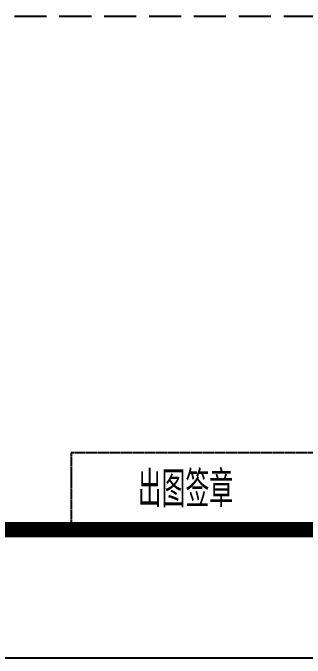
# Model space of a CAD drawing. Extents: x -2331248 to -1198620, y -977263 to -545844.
# Drawn here: x -1871331 to -1868482, y -855128 to -848844 of the extents above; entities that cross this region are included whole.
import ezdxf

# ---------------------------------------------------------------- set-up
doc = ezdxf.new("R2010")
doc.units = 0
doc.header["$LTSCALE"] = 1000
doc.header["$MEASUREMENT"] = 0
doc.linetypes.add('DASH', pattern=[0.35, 0.25, -0.1])
doc.layers.get('0').update_dxf_attribs({"linetype": 'CONTINUOUS'})
doc.layers.add('PUB_TITLE', color=4, linetype='CONTINUOUS')
doc.layers.add('t图框', color=222, linetype='CONTINUOUS')
doc.styles.add('房间名称', font='SIMPLEX', dxfattribs={"width": 0.7, "bigfont": '0HZTXT'})

# ---------------------------------------------------------------- blocks, each defined once
blk = doc.blocks.new('ASDDA')
at = {"layer": 't图框', "linetype": 'DASH'}
blk.add_line((-295865.6, 3065618.5), (-315865.6, 3065618.5), dxfattribs=at)
at = {"layer": 't图框', "linetype": 'DASH', "ltscale": 0.01}
for p, q in [((-295865.6, 3062218.5), (-297772.4, 3062218.5)), ((-297772.4, 3062218.5), (-297772.4, 3061618.5))]:
    blk.add_line(p, q, dxfattribs=at)
at = {"layer": 't图框'}
blk.add_line((-315865.6, 3061618.4), (-273365.6, 3061618.4), dxfattribs=at)
at = {"style": '房间名称', "width": 0.7}
blk.add_text('出图签章', height=280, dxfattribs=at).set_placement((-297254.2, 3061794.3))

msp = doc.modelspace()

# ---------------------------------------------------------------- linework, layer by layer
at = {"layer": 'PUB_TITLE'}
msp.add_lwpolyline([(-1944128, -855128), (-1944128, -780878), (-1839003, -780878), (-1839003, -855128)], close=True, dxfattribs=at)
at = {"layer": 'PUB_TITLE', "const_width": 150}
msp.add_lwpolyline([(-1941003, -782128), (-1840253, -782128), (-1840253, -853878), (-1941003, -853878)], close=True, dxfattribs=at)

# ---------------------------------------------------------------- block references
at = {"lineweight": -3, "xscale": 1.250016957928892, "yscale": 1.250016958278138, "zscale": 1.250016957604765}
msp.add_blockref('ASDDA', (-1498541.4, -4680952.9), dxfattribs=at)

doc.saveas('drawing.dxf')
